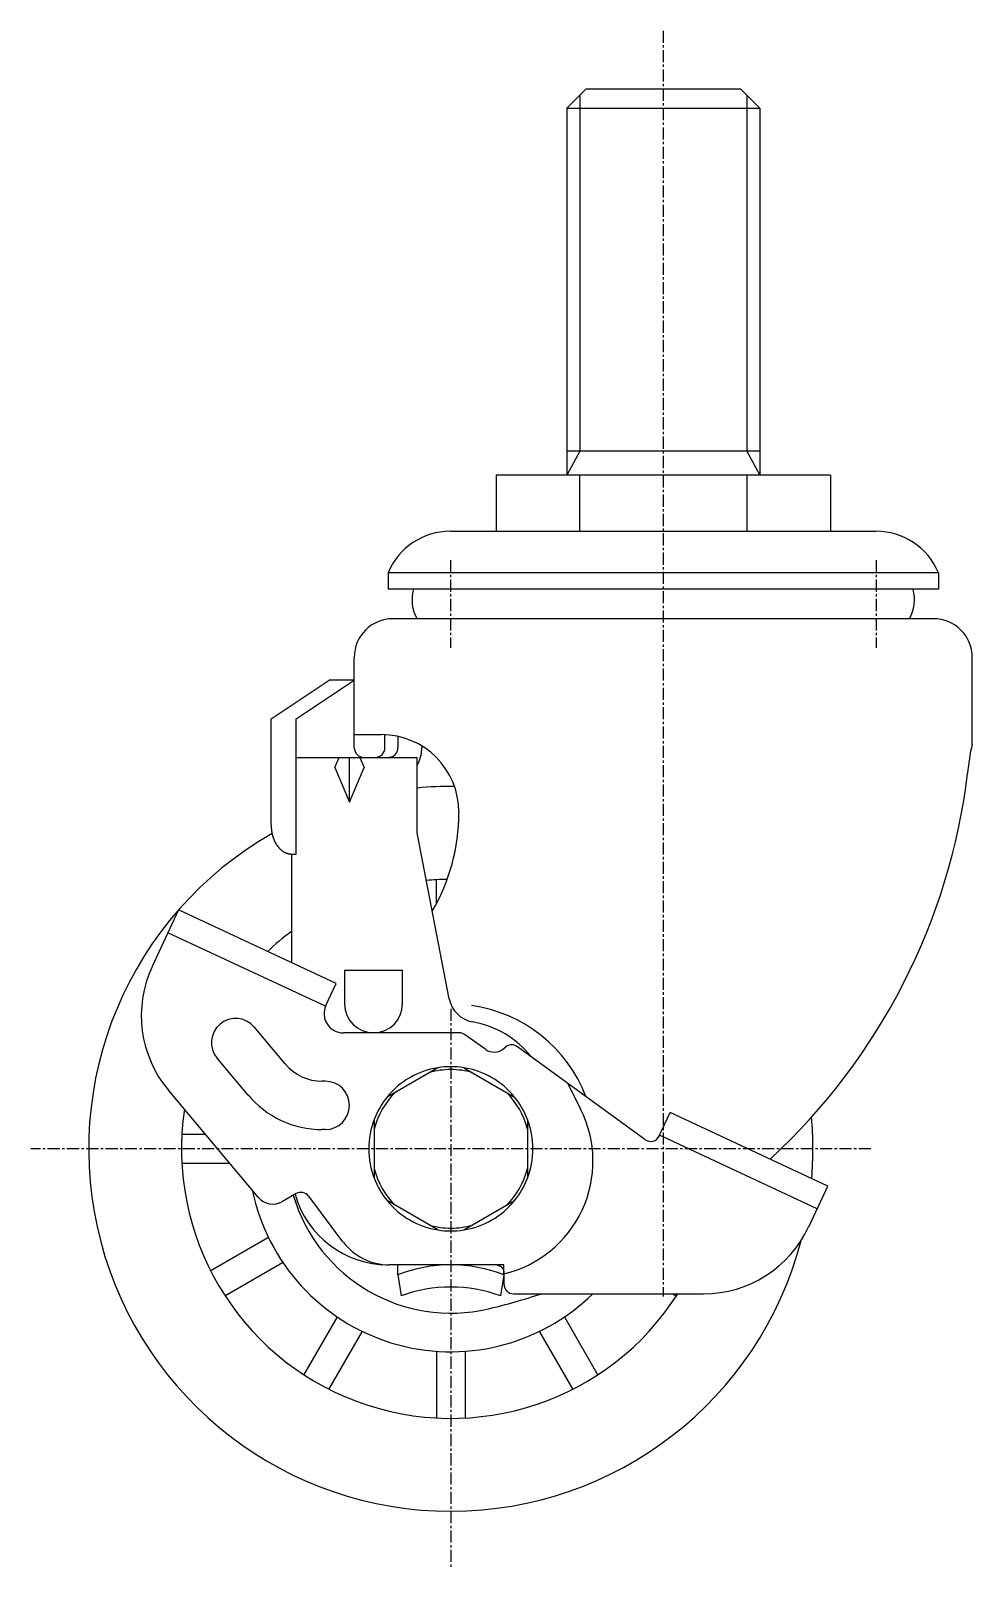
# Model space of a CAD drawing. Extents: x -2392 to -2126, y -907 to -440.
# Drawn here: x -2229.9 to -2132.4, y -727.1 to -567.9 of the extents above; entities that cross this region are included whole.
import ezdxf

# ---------------------------------------------------------------- set-up
doc = ezdxf.new("R2010")
doc.units = 0
doc.linetypes.add('CENTER', pattern=[2, 1.25, -0.25, 0.25, -0.25])
doc.layers.get('0').update_dxf_attribs({"linetype": 'CONTINUOUS'})
doc.layers.add('CENTER', color=1, linetype='CENTER')

msp = doc.modelspace()

# ---------------------------------------------------------------- linework, layer by layer
at = {"color": 7, "linetype": 'CONTINUOUS'}
for p, q in [((-2172.35, -573.89), (-2174.35, -575.89)), ((-2172.35, -573.89), (-2156.35, -573.89)), ((-2156.35, -573.89), (-2154.35, -575.89)), ((-2174.35, -575.89), (-2174.35, -613.89)), ((-2174.35, -575.89), (-2154.35, -575.89)), ((-2154.35, -575.89), (-2154.35, -613.89)), ((-2154.35, -611.39), (-2174.35, -611.39)), ((-2181.67, -613.89), (-2181.67, -619.69)), ((-2147.03, -613.89), (-2181.67, -613.89)), ((-2173.01, -613.89), (-2173.01, -619.69)), ((-2155.69, -613.89), (-2155.69, -619.69)), ((-2147.03, -613.89), (-2147.03, -619.69)), ((-2186.4, -619.69), (-2142.3, -619.69)), ((-2192.85, -623.97), (-2192.85, -625.69)), ((-2135.85, -623.97), (-2192.85, -623.97)), ((-2135.85, -623.97), (-2135.85, -625.69)), ((-2135.85, -625.69), (-2192.85, -625.69)), ((-2136.31, -628.73), (-2192.35, -628.73)), ((-2196.35, -642.08), (-2196.35, -632.73)), ((-2132.35, -641.73), (-2132.35, -632.73)), ((-2204.95, -639.08), (-2198.95, -635.08)), ((-2202.35, -639.08), (-2196.35, -635.08)), ((-2196.35, -635.08), (-2198.95, -635.08)), ((-2204.95, -650.08), (-2204.95, -639.08)), ((-2202.35, -653.08), (-2202.35, -639.08)), ((-2196.35, -640.73), (-2193.52, -640.73)), ((-2193.18, -642.08), (-2193.18, -640.74)), ((-2191.82, -640.91), (-2191.82, -642.08)), ((-2202.35, -643.08), (-2189.85, -643.08)), ((-2198.36, -644.13), (-2197.92, -643.08)), ((-2196.85, -647.73), (-2196.85, -643.08)), ((-2195.78, -643.08), (-2195.34, -644.13)), ((-2189.85, -650.89), (-2189.85, -643.08)), ((-2189.35, -641.9), (-2189.35, -642.09)), ((-2198.36, -644.13), (-2196.85, -647.73)), ((-2196.85, -647.73), (-2195.34, -644.13)), ((-2185.52, -648.73), (-2185.52, -648.87)), ((-2186.51, -668.07), (-2189.85, -650.89)), ((-2202.85, -653.08), (-2202.85, -664.31)), ((-2202.85, -653.08), (-2202.35, -653.08)), ((-2187.85, -658.25), (-2187.85, -655.74)), ((-2214.54, -658.86), (-2217.28, -664.73)), ((-2198.23, -666.47), (-2214.54, -658.86)), ((-2199.33, -668.82), (-2215.64, -661.22)), ((-2197.35, -665.09), (-2197.35, -668.59)), ((-2197.35, -665.09), (-2191.35, -665.09)), ((-2191.35, -668.59), (-2191.35, -665.09)), ((-2199.33, -668.82), (-2198.23, -666.47)), ((-2203.51, -674.8), (-2206.72, -670.98)), ((-2185.5, -671.59), (-2197.48, -671.59)), ((-2182.73, -673.31), (-2184.92, -671.77)), ((-2180.97, -673.28), (-2180.65, -673.03)), ((-2166.25, -682.62), (-2179.46, -673.02)), ((-2207.34, -678.02), (-2210.55, -674.2)), ((-2187.69, -675.2), (-2192.95, -678.23)), ((-2185.01, -675.2), (-2179.75, -678.23)), ((-2206.31, -688.59), (-2215.6, -677.52)), ((-2199.35, -676.59), (-2199.68, -676.59)), ((-2174.24, -676.82), (-2172.91, -679.48)), ((-2194.29, -680.56), (-2194.29, -686.62)), ((-2178.41, -680.56), (-2178.41, -686.62)), ((-2164.76, -682.24), (-2163.64, -679.84)), ((-2147.32, -687.45), (-2163.64, -679.84)), ((-2211.76, -682.09), (-2214.2, -682.09)), ((-2199.35, -681.59), (-2199.68, -681.59)), ((-2148.42, -689.8), (-2164.74, -682.19)), ((-2209.24, -685.09), (-2214.2, -685.09)), ((-2149.29, -691.66), (-2147.32, -687.45)), ((-2202.37, -688.22), (-2203.78, -689.03)), ((-2197.52, -693.2), (-2201.07, -688.48)), ((-2187.69, -691.98), (-2192.95, -688.95)), ((-2185.01, -691.98), (-2179.75, -688.95)), ((-2205.29, -692.79), (-2211.26, -696.24)), ((-2203.79, -695.39), (-2209.76, -698.84)), ((-2180.85, -695.59), (-2192.72, -695.59)), ((-2191.85, -696.64), (-2191.85, -695.59)), ((-2180.85, -696.64), (-2180.85, -695.59)), ((-2191.85, -696.64), (-2191.48, -698.8)), ((-2180.85, -696.64), (-2181.22, -698.8)), ((-2180.85, -696.26), (-2180.85, -697.52)), ((-2179.85, -698.59), (-2160.17, -698.59)), ((-2163.37, -698.59), (-2162.95, -698.84)), ((-2198.15, -701.03), (-2201.6, -707)), ((-2174.55, -701.03), (-2171.11, -707)), ((-2195.55, -702.53), (-2199, -708.5)), ((-2177.15, -702.53), (-2173.7, -708.5)), ((-2187.85, -704.54), (-2187.85, -711.44)), ((-2184.85, -704.54), (-2184.85, -711.44))]:
    msp.add_line(p, q, dxfattribs=at)
at = {"color": 3, "linetype": 'CONTINUOUS'}
for p, q in [((-2173, -574.54), (-2173, -611.39)), ((-2155.7, -574.54), (-2155.7, -611.39)), ((-2173, -611.39), (-2174.35, -613.89)), ((-2155.7, -611.39), (-2154.35, -613.89))]:
    msp.add_line(p, q, dxfattribs=at)
at = {"color": 7, "linetype": 'CONTINUOUS'}
for points in [[(-2192.79, -643.08, 0), (-2192.78, -643.08, 0), (-2192.77, -643.08, 0), (-2192.75, -643.08, 0), (-2192.74, -643.08, 0), (-2192.73, -643.08, 0), (-2192.72, -643.08, 0), (-2192.71, -643.07, 0), (-2192.69, -643.07, 0), (-2192.68, -643.07, 0), (-2192.67, -643.07, 0), (-2192.66, -643.07, 0), (-2192.65, -643.07, 0), (-2192.64, -643.07, 0), (-2192.62, -643.06, 0), (-2192.61, -643.06, 0), (-2192.6, -643.06, 0), (-2192.59, -643.06, 0), (-2192.58, -643.05, 0), (-2192.57, -643.05, 0), (-2192.55, -643.05, 0), (-2192.54, -643.04, 0), (-2192.53, -643.04, 0), (-2192.52, -643.04, 0), (-2192.51, -643.03, 0), (-2192.5, -643.03, 0), (-2192.49, -643.03, 0), (-2192.48, -643.02, 0), (-2192.46, -643.02, 0), (-2192.45, -643.02, 0), (-2192.44, -643.01, 0), (-2192.43, -643.01, 0), (-2192.42, -643, 0), (-2192.41, -643, 0), (-2192.4, -642.99, 0), (-2192.39, -642.99, 0), (-2192.38, -642.98, 0), (-2192.37, -642.98, 0), (-2192.36, -642.97, 0), (-2192.34, -642.97, 0), (-2192.33, -642.96, 0), (-2192.32, -642.95, 0), (-2192.31, -642.95, 0), (-2192.3, -642.94, 0), (-2192.29, -642.94, 0), (-2192.28, -642.93, 0), (-2192.27, -642.92, 0), (-2192.26, -642.92, 0), (-2192.25, -642.91, 0), (-2192.24, -642.9, 0), (-2192.23, -642.9, 0), (-2192.22, -642.89, 0), (-2192.21, -642.88, 0), (-2192.2, -642.87, 0), (-2192.2, -642.87, 0), (-2192.19, -642.86, 0), (-2192.18, -642.85, 0), (-2192.17, -642.84, 0), (-2192.16, -642.84, 0), (-2192.15, -642.83, 0), (-2192.14, -642.82, 0), (-2192.13, -642.81, 0), (-2192.12, -642.8, 0), (-2192.11, -642.79, 0), (-2192.11, -642.78, 0), (-2192.1, -642.78, 0), (-2192.09, -642.77, 0), (-2192.08, -642.76, 0), (-2192.07, -642.75, 0), (-2192.07, -642.74, 0), (-2192.06, -642.73, 0), (-2192.05, -642.72, 0), (-2192.04, -642.71, 0), (-2192.04, -642.7, 0), (-2192.03, -642.69, 0), (-2192.02, -642.68, 0), (-2192.01, -642.67, 0), (-2192.01, -642.66, 0), (-2192, -642.65, 0), (-2191.99, -642.64, 0), (-2191.99, -642.63, 0), (-2191.98, -642.62, 0), (-2191.97, -642.61, 0), (-2191.97, -642.6, 0), (-2191.96, -642.59, 0), (-2191.95, -642.58, 0), (-2191.95, -642.57, 0), (-2191.94, -642.56, 0), (-2191.94, -642.55, 0), (-2191.93, -642.54, 0), (-2191.93, -642.53, 0), (-2191.92, -642.52, 0), (-2191.92, -642.51, 0), (-2191.91, -642.49, 0), (-2191.91, -642.48, 0), (-2191.9, -642.47, 0), (-2191.9, -642.46, 0), (-2191.89, -642.45, 0), (-2191.89, -642.44, 0), (-2191.88, -642.43, 0), (-2191.88, -642.41, 0), (-2191.88, -642.4, 0), (-2191.87, -642.39, 0), (-2191.87, -642.38, 0), (-2191.87, -642.37, 0), (-2191.86, -642.36, 0), (-2191.86, -642.35, 0), (-2191.86, -642.33, 0), (-2191.85, -642.32, 0), (-2191.85, -642.31, 0), (-2191.85, -642.3, 0), (-2191.84, -642.28, 0), (-2191.84, -642.27, 0), (-2191.84, -642.26, 0), (-2191.84, -642.25, 0), (-2191.84, -642.24, 0), (-2191.83, -642.23, 0), (-2191.83, -642.21, 0), (-2191.83, -642.2, 0), (-2191.83, -642.19, 0), (-2191.83, -642.18, 0), (-2191.83, -642.16, 0), (-2191.83, -642.15, 0), (-2191.83, -642.14, 0), (-2191.82, -642.13, 0), (-2191.82, -642.11, 0), (-2191.82, -642.1, 0), (-2191.82, -642.09, 0), (-2191.82, -642.08, 0)], [(-2204.95, -650.08, 0), (-2204.95, -650.11, 0), (-2204.95, -650.15, 0), (-2204.95, -650.19, 0), (-2204.95, -650.23, 0), (-2204.95, -650.26, 0), (-2204.95, -650.3, 0), (-2204.94, -650.34, 0), (-2204.94, -650.37, 0), (-2204.94, -650.41, 0), (-2204.94, -650.45, 0), (-2204.93, -650.48, 0), (-2204.93, -650.52, 0), (-2204.92, -650.55, 0), (-2204.92, -650.59, 0), (-2204.92, -650.63, 0), (-2204.91, -650.66, 0), (-2204.91, -650.7, 0), (-2204.9, -650.74, 0), (-2204.89, -650.77, 0), (-2204.89, -650.81, 0), (-2204.88, -650.84, 0), (-2204.88, -650.88, 0), (-2204.87, -650.91, 0), (-2204.86, -650.95, 0), (-2204.85, -650.98, 0), (-2204.85, -651.02, 0), (-2204.84, -651.05, 0), (-2204.83, -651.09, 0), (-2204.82, -651.12, 0), (-2204.81, -651.16, 0), (-2204.8, -651.19, 0), (-2204.79, -651.23, 0), (-2204.78, -651.26, 0), (-2204.77, -651.29, 0), (-2204.76, -651.33, 0), (-2204.75, -651.36, 0), (-2204.74, -651.39, 0), (-2204.73, -651.43, 0), (-2204.72, -651.46, 0), (-2204.7, -651.49, 0), (-2204.69, -651.52, 0), (-2204.68, -651.56, 0), (-2204.67, -651.59, 0), (-2204.65, -651.62, 0), (-2204.64, -651.65, 0), (-2204.63, -651.68, 0), (-2204.61, -651.71, 0), (-2204.6, -651.75, 0), (-2204.58, -651.77, 0), (-2204.57, -651.81, 0), (-2204.55, -651.84, 0), (-2204.54, -651.87, 0), (-2204.52, -651.89, 0), (-2204.51, -651.92, 0), (-2204.49, -651.95, 0), (-2204.47, -651.98, 0), (-2204.46, -652.01, 0), (-2204.44, -652.04, 0), (-2204.42, -652.07, 0), (-2204.41, -652.09, 0), (-2204.39, -652.12, 0), (-2204.37, -652.15, 0), (-2204.35, -652.17, 0), (-2204.34, -652.2, 0), (-2204.32, -652.23, 0), (-2204.3, -652.25, 0), (-2204.28, -652.28, 0), (-2204.26, -652.3, 0), (-2204.24, -652.33, 0), (-2204.22, -652.35, 0), (-2204.2, -652.37, 0), (-2204.18, -652.4, 0), (-2204.16, -652.42, 0), (-2204.14, -652.44, 0), (-2204.12, -652.47, 0), (-2204.1, -652.49, 0), (-2204.08, -652.51, 0), (-2204.06, -652.53, 0), (-2204.04, -652.55, 0), (-2204.02, -652.57, 0), (-2204, -652.59, 0), (-2203.98, -652.61, 0), (-2203.95, -652.63, 0), (-2203.93, -652.65, 0), (-2203.91, -652.67, 0), (-2203.89, -652.69, 0), (-2203.86, -652.71, 0), (-2203.84, -652.72, 0), (-2203.82, -652.74, 0), (-2203.8, -652.76, 0), (-2203.77, -652.77, 0), (-2203.75, -652.79, 0), (-2203.73, -652.81, 0), (-2203.7, -652.82, 0), (-2203.68, -652.84, 0), (-2203.66, -652.85, 0), (-2203.63, -652.86, 0), (-2203.61, -652.88, 0), (-2203.58, -652.89, 0), (-2203.56, -652.9, 0), (-2203.53, -652.91, 0), (-2203.51, -652.93, 0), (-2203.49, -652.94, 0), (-2203.46, -652.95, 0), (-2203.44, -652.96, 0), (-2203.41, -652.97, 0), (-2203.39, -652.98, 0), (-2203.36, -652.99, 0), (-2203.34, -653, 0), (-2203.31, -653, 0), (-2203.29, -653.01, 0), (-2203.26, -653.02, 0), (-2203.24, -653.03, 0), (-2203.21, -653.03, 0), (-2203.19, -653.04, 0), (-2203.16, -653.05, 0), (-2203.13, -653.05, 0), (-2203.11, -653.06, 0), (-2203.08, -653.06, 0), (-2203.06, -653.06, 0), (-2203.03, -653.07, 0), (-2203.01, -653.07, 0), (-2202.98, -653.07, 0), (-2202.95, -653.08, 0), (-2202.93, -653.08, 0), (-2202.9, -653.08, 0), (-2202.88, -653.08, 0), (-2202.85, -653.08, 0)], [(-2180.85, -696.26, 0), (-2180.85, -696.25, 0), (-2180.85, -696.24, 0), (-2180.85, -696.24, 0), (-2180.85, -696.23, 0), (-2180.85, -696.23, 0), (-2180.85, -696.22, 0), (-2180.85, -696.21, 0), (-2180.85, -696.21, 0), (-2180.85, -696.2, 0), (-2180.86, -696.19, 0), (-2180.86, -696.19, 0), (-2180.86, -696.18, 0), (-2180.86, -696.18, 0), (-2180.86, -696.17, 0), (-2180.86, -696.16, 0), (-2180.86, -696.16, 0), (-2180.86, -696.15, 0), (-2180.86, -696.14, 0), (-2180.87, -696.14, 0), (-2180.87, -696.13, 0), (-2180.87, -696.13, 0), (-2180.87, -696.12, 0), (-2180.87, -696.11, 0), (-2180.88, -696.11, 0), (-2180.88, -696.1, 0), (-2180.88, -696.1, 0), (-2180.88, -696.09, 0), (-2180.88, -696.09, 0), (-2180.89, -696.08, 0), (-2180.89, -696.07, 0), (-2180.89, -696.07, 0), (-2180.9, -696.06, 0), (-2180.9, -696.05, 0), (-2180.9, -696.05, 0), (-2180.9, -696.04, 0), (-2180.91, -696.04, 0), (-2180.91, -696.03, 0), (-2180.91, -696.03, 0), (-2180.92, -696.02, 0), (-2180.92, -696.01, 0), (-2180.92, -696.01, 0), (-2180.93, -696, 0), (-2180.93, -696, 0), (-2180.94, -695.99, 0), (-2180.94, -695.99, 0), (-2180.94, -695.98, 0), (-2180.95, -695.98, 0), (-2180.95, -695.97, 0), (-2180.96, -695.96, 0), (-2180.96, -695.96, 0), (-2180.96, -695.95, 0), (-2180.97, -695.95, 0), (-2180.97, -695.94, 0), (-2180.98, -695.94, 0), (-2180.98, -695.93, 0), (-2180.99, -695.92, 0), (-2180.99, -695.92, 0), (-2181, -695.91, 0), (-2181, -695.91, 0), (-2181.01, -695.9, 0), (-2181.01, -695.9, 0), (-2181.02, -695.89, 0), (-2181.02, -695.89, 0), (-2181.03, -695.88, 0), (-2181.03, -695.88, 0), (-2181.04, -695.87, 0), (-2181.05, -695.87, 0), (-2181.05, -695.86, 0), (-2181.06, -695.86, 0), (-2181.06, -695.85, 0), (-2181.07, -695.85, 0), (-2181.08, -695.85, 0), (-2181.08, -695.84, 0), (-2181.09, -695.84, 0), (-2181.09, -695.83, 0), (-2181.1, -695.83, 0), (-2181.11, -695.82, 0), (-2181.11, -695.82, 0), (-2181.12, -695.81, 0), (-2181.13, -695.81, 0), (-2181.13, -695.8, 0), (-2181.14, -695.8, 0), (-2181.15, -695.79, 0), (-2181.15, -695.79, 0), (-2181.16, -695.79, 0), (-2181.17, -695.78, 0), (-2181.17, -695.78, 0), (-2181.18, -695.77, 0), (-2181.19, -695.77, 0), (-2181.19, -695.77, 0), (-2181.2, -695.76, 0), (-2181.21, -695.76, 0), (-2181.22, -695.75, 0), (-2181.22, -695.75, 0), (-2181.23, -695.75, 0), (-2181.24, -695.74, 0), (-2181.25, -695.74, 0), (-2181.25, -695.74, 0), (-2181.26, -695.73, 0), (-2181.27, -695.73, 0), (-2181.28, -695.73, 0), (-2181.29, -695.72, 0), (-2181.29, -695.72, 0), (-2181.3, -695.72, 0), (-2181.31, -695.71, 0), (-2181.32, -695.71, 0), (-2181.33, -695.71, 0), (-2181.33, -695.7, 0), (-2181.34, -695.7, 0), (-2181.35, -695.7, 0), (-2181.36, -695.69, 0), (-2181.37, -695.69, 0), (-2181.37, -695.69, 0), (-2181.38, -695.69, 0), (-2181.39, -695.68, 0), (-2181.4, -695.68, 0), (-2181.41, -695.68, 0), (-2181.42, -695.67, 0), (-2181.43, -695.67, 0), (-2181.43, -695.67, 0), (-2181.44, -695.67, 0), (-2181.45, -695.67, 0), (-2181.46, -695.66, 0), (-2181.47, -695.66, 0), (-2181.48, -695.66, 0), (-2181.49, -695.66, 0), (-2181.5, -695.65, 0), (-2181.5, -695.65, 0)], [(-2180.85, -697.52, 0), (-2180.85, -697.52, 0), (-2180.85, -697.53, 0), (-2180.85, -697.54, 0), (-2180.85, -697.54, 0), (-2180.85, -697.55, 0), (-2180.85, -697.56, 0), (-2180.85, -697.56, 0), (-2180.85, -697.57, 0), (-2180.85, -697.58, 0), (-2180.85, -697.58, 0), (-2180.85, -697.59, 0), (-2180.85, -697.6, 0), (-2180.85, -697.61, 0), (-2180.85, -697.61, 0), (-2180.85, -697.62, 0), (-2180.85, -697.62, 0), (-2180.85, -697.63, 0), (-2180.85, -697.64, 0), (-2180.84, -697.64, 0), (-2180.84, -697.65, 0), (-2180.84, -697.66, 0), (-2180.84, -697.66, 0), (-2180.84, -697.67, 0), (-2180.84, -697.68, 0), (-2180.84, -697.68, 0), (-2180.84, -697.69, 0), (-2180.84, -697.7, 0), (-2180.84, -697.71, 0), (-2180.84, -697.71, 0), (-2180.83, -697.72, 0), (-2180.83, -697.73, 0), (-2180.83, -697.73, 0), (-2180.83, -697.74, 0), (-2180.83, -697.75, 0), (-2180.83, -697.75, 0), (-2180.83, -697.76, 0), (-2180.83, -697.76, 0), (-2180.82, -697.77, 0), (-2180.82, -697.78, 0), (-2180.82, -697.78, 0), (-2180.82, -697.79, 0), (-2180.82, -697.8, 0), (-2180.82, -697.8, 0), (-2180.82, -697.81, 0), (-2180.81, -697.82, 0), (-2180.81, -697.82, 0), (-2180.81, -697.83, 0), (-2180.81, -697.84, 0), (-2180.81, -697.84, 0), (-2180.81, -697.85, 0), (-2180.8, -697.86, 0), (-2180.8, -697.86, 0), (-2180.8, -697.87, 0), (-2180.8, -697.88, 0), (-2180.8, -697.88, 0), (-2180.79, -697.89, 0), (-2180.79, -697.89, 0), (-2180.79, -697.9, 0), (-2180.79, -697.91, 0), (-2180.78, -697.91, 0), (-2180.78, -697.92, 0), (-2180.78, -697.93, 0), (-2180.78, -697.93, 0), (-2180.78, -697.94, 0), (-2180.77, -697.95, 0), (-2180.77, -697.95, 0), (-2180.77, -697.96, 0), (-2180.77, -697.96, 0), (-2180.76, -697.97, 0), (-2180.76, -697.98, 0), (-2180.76, -697.98, 0), (-2180.76, -697.99, 0), (-2180.75, -698, 0), (-2180.75, -698, 0), (-2180.75, -698.01, 0), (-2180.75, -698.01, 0), (-2180.74, -698.02, 0), (-2180.74, -698.02, 0), (-2180.74, -698.03, 0), (-2180.73, -698.04, 0), (-2180.73, -698.04, 0), (-2180.73, -698.05, 0), (-2180.73, -698.05, 0), (-2180.72, -698.06, 0), (-2180.72, -698.07, 0), (-2180.72, -698.07, 0), (-2180.71, -698.08, 0), (-2180.71, -698.08, 0), (-2180.71, -698.09, 0), (-2180.7, -698.1, 0), (-2180.7, -698.1, 0), (-2180.7, -698.11, 0), (-2180.69, -698.11, 0), (-2180.69, -698.12, 0), (-2180.69, -698.12, 0), (-2180.68, -698.13, 0), (-2180.68, -698.14, 0), (-2180.68, -698.14, 0), (-2180.67, -698.15, 0), (-2180.67, -698.15, 0), (-2180.67, -698.16, 0), (-2180.66, -698.16, 0), (-2180.66, -698.17, 0), (-2180.66, -698.17, 0), (-2180.65, -698.18, 0), (-2180.65, -698.18, 0), (-2180.64, -698.19, 0), (-2180.64, -698.2, 0), (-2180.64, -698.2, 0), (-2180.63, -698.21, 0), (-2180.63, -698.21, 0), (-2180.62, -698.22, 0), (-2180.62, -698.22, 0), (-2180.62, -698.23, 0), (-2180.61, -698.23, 0), (-2180.61, -698.24, 0), (-2180.61, -698.24, 0), (-2180.6, -698.25, 0), (-2180.6, -698.25, 0), (-2180.59, -698.26, 0), (-2180.59, -698.26, 0), (-2180.58, -698.27, 0), (-2180.58, -698.27, 0), (-2180.58, -698.28, 0), (-2180.57, -698.28, 0), (-2180.57, -698.29, 0), (-2180.56, -698.29, 0), (-2180.56, -698.3, 0)]]:
    msp.add_polyline3d(points, dxfattribs=at)
at = {"color": 7}
msp.add_polyline3d([(-2189.85, -643.93, 0), (-2189.85, -643.92, 0), (-2189.84, -643.91, 0), (-2189.84, -643.9, 0), (-2189.83, -643.89, 0), (-2189.83, -643.88, 0), (-2189.82, -643.88, 0), (-2189.82, -643.87, 0), (-2189.81, -643.86, 0), (-2189.81, -643.85, 0), (-2189.8, -643.84, 0), (-2189.8, -643.83, 0), (-2189.79, -643.82, 0), (-2189.79, -643.81, 0), (-2189.78, -643.8, 0), (-2189.78, -643.8, 0), (-2189.77, -643.79, 0), (-2189.77, -643.78, 0), (-2189.76, -643.77, 0), (-2189.76, -643.76, 0), (-2189.75, -643.75, 0), (-2189.75, -643.74, 0), (-2189.74, -643.73, 0), (-2189.74, -643.72, 0), (-2189.74, -643.72, 0), (-2189.73, -643.71, 0), (-2189.73, -643.7, 0), (-2189.72, -643.69, 0), (-2189.72, -643.68, 0), (-2189.71, -643.67, 0), (-2189.71, -643.66, 0), (-2189.7, -643.65, 0), (-2189.7, -643.64, 0), (-2189.7, -643.63, 0), (-2189.69, -643.62, 0), (-2189.69, -643.61, 0), (-2189.68, -643.61, 0), (-2189.68, -643.6, 0), (-2189.67, -643.59, 0), (-2189.67, -643.58, 0), (-2189.67, -643.57, 0), (-2189.66, -643.56, 0), (-2189.66, -643.55, 0), (-2189.65, -643.54, 0), (-2189.65, -643.53, 0), (-2189.65, -643.52, 0), (-2189.64, -643.51, 0), (-2189.64, -643.5, 0), (-2189.63, -643.49, 0), (-2189.63, -643.48, 0), (-2189.63, -643.48, 0), (-2189.62, -643.47, 0), (-2189.62, -643.46, 0), (-2189.61, -643.45, 0), (-2189.61, -643.44, 0), (-2189.61, -643.43, 0), (-2189.6, -643.42, 0), (-2189.6, -643.41, 0), (-2189.6, -643.4, 0), (-2189.59, -643.39, 0), (-2189.59, -643.38, 0), (-2189.59, -643.37, 0), (-2189.58, -643.36, 0), (-2189.58, -643.35, 0), (-2189.57, -643.34, 0), (-2189.57, -643.33, 0), (-2189.57, -643.32, 0), (-2189.56, -643.32, 0), (-2189.56, -643.3, 0), (-2189.56, -643.3, 0), (-2189.55, -643.29, 0), (-2189.55, -643.28, 0), (-2189.55, -643.27, 0), (-2189.54, -643.26, 0), (-2189.54, -643.25, 0), (-2189.54, -643.24, 0), (-2189.53, -643.23, 0), (-2189.53, -643.22, 0), (-2189.53, -643.21, 0), (-2189.53, -643.2, 0), (-2189.52, -643.19, 0), (-2189.52, -643.18, 0), (-2189.52, -643.17, 0), (-2189.51, -643.16, 0), (-2189.51, -643.15, 0), (-2189.51, -643.14, 0), (-2189.5, -643.13, 0), (-2189.5, -643.12, 0), (-2189.5, -643.11, 0), (-2189.5, -643.1, 0), (-2189.49, -643.09, 0), (-2189.49, -643.08, 0), (-2189.49, -643.08, 0), (-2189.48, -643.07, 0), (-2189.48, -643.05, 0), (-2189.48, -643.04, 0), (-2189.48, -643.04, 0), (-2189.47, -643.03, 0), (-2189.47, -643.02, 0), (-2189.47, -643.01, 0), (-2189.47, -643, 0), (-2189.46, -642.99, 0), (-2189.46, -642.98, 0), (-2189.46, -642.97, 0), (-2189.46, -642.96, 0), (-2189.45, -642.95, 0), (-2189.45, -642.94, 0), (-2189.45, -642.93, 0), (-2189.45, -642.92, 0), (-2189.44, -642.91, 0), (-2189.44, -642.9, 0), (-2189.44, -642.89, 0), (-2189.44, -642.88, 0), (-2189.44, -642.87, 0), (-2189.43, -642.86, 0), (-2189.43, -642.85, 0), (-2189.43, -642.84, 0), (-2189.43, -642.83, 0), (-2189.43, -642.82, 0), (-2189.42, -642.81, 0), (-2189.42, -642.8, 0), (-2189.42, -642.79, 0), (-2189.42, -642.78, 0), (-2189.42, -642.77, 0), (-2189.41, -642.76, 0), (-2189.41, -642.75, 0), (-2189.41, -642.74, 0), (-2189.41, -642.73, 0), (-2189.41, -642.72, 0), (-2189.41, -642.71, 0), (-2189.4, -642.7, 0), (-2189.4, -642.69, 0), (-2189.4, -642.68, 0), (-2189.4, -642.67, 0), (-2189.4, -642.66, 0), (-2189.4, -642.65, 0), (-2189.39, -642.64, 0), (-2189.39, -642.63, 0), (-2189.39, -642.62, 0), (-2189.39, -642.61, 0), (-2189.39, -642.6, 0), (-2189.39, -642.59, 0), (-2189.39, -642.58, 0), (-2189.38, -642.57, 0), (-2189.38, -642.56, 0), (-2189.38, -642.55, 0), (-2189.38, -642.54, 0), (-2189.38, -642.53, 0), (-2189.38, -642.52, 0), (-2189.38, -642.51, 0), (-2189.38, -642.5, 0), (-2189.37, -642.49, 0), (-2189.37, -642.48, 0), (-2189.37, -642.47, 0), (-2189.37, -642.46, 0), (-2189.37, -642.45, 0), (-2189.37, -642.44, 0), (-2189.37, -642.43, 0), (-2189.37, -642.42, 0), (-2189.37, -642.41, 0), (-2189.37, -642.4, 0), (-2189.36, -642.39, 0), (-2189.36, -642.38, 0), (-2189.36, -642.37, 0), (-2189.36, -642.36, 0), (-2189.36, -642.35, 0), (-2189.36, -642.34, 0), (-2189.36, -642.33, 0), (-2189.36, -642.32, 0), (-2189.36, -642.31, 0), (-2189.36, -642.3, 0), (-2189.36, -642.29, 0), (-2189.36, -642.28, 0), (-2189.36, -642.27, 0), (-2189.36, -642.26, 0), (-2189.36, -642.25, 0), (-2189.35, -642.24, 0), (-2189.35, -642.23, 0), (-2189.35, -642.22, 0), (-2189.35, -642.21, 0), (-2189.35, -642.2, 0), (-2189.35, -642.19, 0), (-2189.35, -642.18, 0), (-2189.35, -642.17, 0), (-2189.35, -642.16, 0), (-2189.35, -642.15, 0), (-2189.35, -642.14, 0), (-2189.35, -642.13, 0), (-2189.35, -642.12, 0), (-2189.35, -642.11, 0), (-2189.35, -642.1, 0), (-2189.35, -642.09, 0)], dxfattribs=at)
at = {"color": 7, "linetype": 'CONTINUOUS'}
for centre, radius, start, end in [((-2186.4, -626.69), 7, 90, 157.1358), ((-2142.3, -626.69), 7, 22.8642, 90), ((-2186.4, -626.76), 3.97, 164.3779, 209.744), ((-2142.3, -626.76), 3.97, 330.256, 15.6221), ((-2192.35, -632.73), 4, 90, 180), ((-2136.35, -632.73), 4, 0, 90), ((-2193.52, -648.73), 8, 0, 90), ((-2195.35, -642.08), 1, 180, 270), ((-2194.18, -642.08), 1, 270, 0), ((-2112.9, -646.36), 20, 166.6047, 175.3156), ((-2197.35, -636.87), 65, 312.6699, 353.0523), ((-2186.35, -683.59), 37.5, 89.4094, 95.3554), ((-2205.52, -648.87), 20, 329.5585, 0), ((-2186.35, -683.59), 37.5, 119.5673, 345.342), ((-2186.35, -683.59), 27.89, 90.7567, 95.231), ((-2186.35, -683.59), 27.89, 126.2667, 132.8868), ((-2206.4, -669.81), 12, 155, 220), ((-2194.35, -668.59), 3, 180, 0), ((-2183.57, -667.49), 3, 191, 259.8843), ((-2208.64, -672.59), 2.5, 40, 220), ((-2197.48, -669.59), 2, 155, 270), ((-2186.35, -683.59), 15, 21.1283, 81.8483), ((-2185.5, -672.59), 1, 55, 90), ((-2185.85, -680.29), 10, 38.496, 79.8843), ((-2181.87, -672.08), 1.5, 235, 307), ((-2180.05, -673.83), 1, 53.9882, 127), ((-2199.68, -671.59), 5, 220, 270), ((-2186.35, -683.59), 8.5, 99.0861, 140.9139), ((-2186.35, -683.59), 8.2, 90, 105.5332), ((-2186.35, -683.59), 8.5, 90, 99.0861), ((-2186.35, -683.59), 8.5, 80.9139, 90), ((-2186.35, -683.59), 8.2, 74.4668, 90), ((-2186.35, -683.59), 8.5, 39.0861, 80.9139), ((-2199.68, -671.59), 10, 220, 270), ((-2199.35, -679.09), 2.5, 270, 90), ((-2186.35, -683.59), 8.2, 134.4668, 165.5332), ((-2186.35, -683.59), 8.2, 14.4668, 45.5332), ((-2186.35, -683.59), 27.89, 171.548, 327.4682), ((-2186.35, -683.59), 8.5, 140.9139, 159.0861), ((-2183.63, -684.86), 12, 283.4005, 26.6423), ((-2186.35, -683.59), 8.5, 20.9139, 39.0861), ((-2186.35, -683.59), 8.5, 159.0861, 200.9139), ((-2186.35, -683.59), 8.5, 339.0861, 20.9139), ((-2186.35, -683.59), 37.5, 355.2836, 5.0273), ((-2165.66, -681.82), 1, 233.9882, 335), ((-2186.35, -683.59), 8.2, 194.4668, 225.5332), ((-2186.35, -683.59), 8.2, 314.4668, 345.5332), ((-2186.35, -683.59), 8.5, 200.9139, 219.0861), ((-2186.35, -683.59), 8.5, 320.9139, 339.0861), ((-2186.35, -683.59), 21, 191.7575, 314.4153), ((-2204.78, -687.3), 2, 220, 300), ((-2186.35, -683.59), 17, 196.391, 283.248), ((-2192.85, -685.59), 10, 195.6287, 270), ((-2201.87, -689.09), 1, 37, 120), ((-2186.35, -683.59), 8.5, 219.0861, 260.9139), ((-2186.35, -683.59), 8.5, 279.0861, 320.9139), ((-2186.35, -683.59), 8.2, 254.4668, 270), ((-2186.35, -683.59), 8.5, 260.9139, 270), ((-2186.35, -683.59), 8.2, 270, 285.5332), ((-2186.35, -683.59), 8.5, 270, 279.0861), ((-2160.17, -686.59), 12, 270, 335), ((-2192.72, -689.59), 6, 217, 270), ((-2186.35, -710.59), 15, 68.4898, 111.5102), ((-2181.85, -696.59), 1, 69.6584, 90), ((-2186.35, -712.89), 15, 69.9988, 110.0012), ((-2197.35, -636.87), 65, 283.248, 288.2721), ((-2179.85, -697.59), 1, 224.9834, 270)]:
    msp.add_arc(centre, radius, start, end, dxfattribs=at)
at = {"layer": 'CENTER', "color": 1, "linetype": 'CENTER'}
for p, q in [((-2164.35, -567.89), (-2164.35, -698.87)), ((-2186.4, -622.69), (-2186.4, -631.73)), ((-2142.3, -622.69), (-2142.3, -631.73)), ((-2186.35, -669.09), (-2186.35, -727.09)), ((-2142.85, -683.59), (-2229.85, -683.59))]:
    msp.add_line(p, q, dxfattribs=at)

doc.saveas('drawing.dxf')
